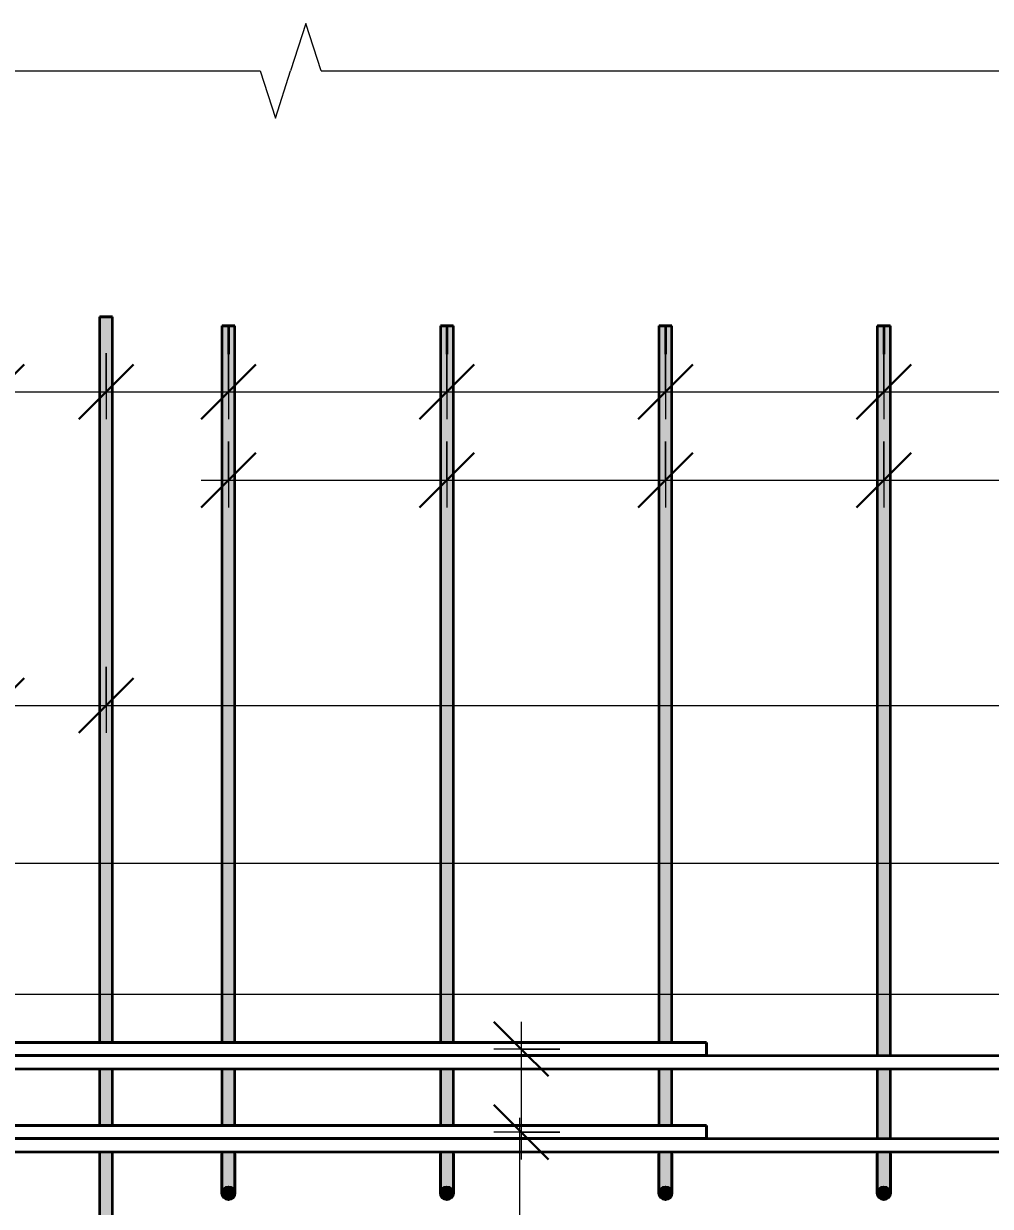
# Model space of a CAD drawing. Header units: millimetres. Extents: x -2461 to 50011, y -6221 to 38236.
# Drawn here: x 47312 to 48197, y 2726 to 3808 of the extents above; entities that cross this region are included whole.
import ezdxf

# ---------------------------------------------------------------- set-up
doc = ezdxf.new("R2010")
doc.units = ezdxf.units.MM
for name, color, linetype, lineweight in [('AA_Dim', 7, 'Continuous', 9), ('AA_Dim-25', 7, 'Continuous', 9), ('AA_Oformlenie', 7, 'Continuous', 9), ('AA_Vinoska', 7, 'Continuous', 9), ('AF_Perekritie_Опалубка', 253, 'Continuous', 18), ('AF_Stena_Опалубка', 253, 'Continuous', 18), ('KR_Armatura_Tonkie', 7, 'Continuous', 20)]:
    doc.layers.add(name, color=color, linetype=linetype, lineweight=lineweight)
doc.styles.add('ISOCPEUR_11', font='isocpeur.ttf', dxfattribs={"width": 0.85, "height": 62.5})
doc.styles.add('ISOCPEUR_12', font='isocpeur.ttf', dxfattribs={"width": 0.8, "height": 62.5})
doc.dimstyles.new('10_Раскладка_арматуры_с_засечками_1', dxfattribs={"dimscale": 304.8, "dimtxt": 0.18, "dimasz": 0.164042, "dimexe": 0.082021, "dimexo": 0, "dimgap": 0, "dimtad": 1, "dimdec": 3, "dimrnd": 0.001, "dimdsep": 46, "dimtxsty": 'ISOCPEUR_12', "dimblk1": 'OBLIQUE', "dimblk2": 'OBLIQUE', "dimsah": 1, "dimcen": 0.09, "dimdle": 0.082021, "dimazin": 0, "dimtfac": 1, "dimtdec": 4, "dimtix": 1, "dimtmove": 0, "dimatfit": 3, "dimfxl": 1, "dimtvp": 1, "dimtolj": 1, "dimtzin": 0, "dimlwd": 18, "dimlwe": 18, "dimarcsym": 2})
doc.dimstyles.new('10_Раскладка_арматуры_с_засечками_3', dxfattribs={"dimscale": 304.8, "dimtxt": 0.18, "dimasz": 0.164042, "dimexe": 0.082021, "dimexo": 0, "dimgap": 0, "dimtad": 1, "dimdec": 3, "dimrnd": 0.001, "dimdsep": 46, "dimtxsty": 'ISOCPEUR_11', "dimblk1": 'OBLIQUE', "dimblk2": 'OBLIQUE', "dimsah": 1, "dimcen": 0.09, "dimdle": 0.082021, "dimazin": 0, "dimtfac": 1, "dimtdec": 4, "dimtix": 1, "dimtmove": 0, "dimatfit": 3, "dimfxl": 1, "dimtvp": 1, "dimtolj": 1, "dimtzin": 0, "dimlwd": 18, "dimlwe": 18, "dimarcsym": 2})
doc.dimstyles.new('10_Раскладка_арматуры_с_засечками_4', dxfattribs={"dimscale": 304.8, "dimtxt": 0.18, "dimasz": 0.164042, "dimexe": 0.082021, "dimexo": 0, "dimgap": 0, "dimtad": 1, "dimdec": 3, "dimrnd": 0.001, "dimdsep": 46, "dimtxsty": 'ISOCPEUR_11', "dimblk1": 'OBLIQUE', "dimblk2": 'OBLIQUE', "dimsah": 1, "dimcen": 0.09, "dimdle": 0.082021, "dimazin": 0, "dimtfac": 1, "dimtdec": 4, "dimtix": 1, "dimtmove": 2, "dimatfit": 3, "dimfxl": 1, "dimtvp": 1, "dimtolj": 1, "dimtzin": 0, "dimlwd": 18, "dimlwe": 18, "dimarcsym": 2})

# ---------------------------------------------------------------- blocks, each defined once
blk = doc.blocks.new('350_Стержень П торец СК-СГ _НесАрм_РабПлоск_ - 350_Стержень П торец СК-СГ _НесАрм_РабПлоск_-4141135-Схема обрамления отверстия 1500х1050 _h_')
at = {"layer": 'KR_Armatura_Tonkie', "lineweight": 35}
h = blk.add_hatch(color=256, dxfattribs=at)
h.paths.add_polyline_path([(-34096.6, 2774), (-34095, 2774), (-34095, 2776), (-34101, 2776), (-34100.8, 2774), (-34096.7, 2774)])
h.paths.add_polyline_path([(-34095, 2800), (-34095, 2852), (-34101, 2852), (-34100.8, 2800), (-34096.5, 2800)])
h.paths.add_polyline_path([(-34095, 2876), (-34095, 3532), (-34101, 3532), (-34100.7, 2876), (-34096.3, 2876)])
h = blk.add_hatch(color=256, dxfattribs=at)
h.paths.add_polyline_path([(-34089.2, 2774), (-34089, 2774), (-34089.2, 2776), (-34095, 2776), (-34095, 2774), (-34089.8, 2774)])
h.paths.add_polyline_path([(-34095, 2800), (-34089, 2800), (-34089.2, 2852), (-34095, 2852), (-34095, 2801.2)])
h.paths.add_polyline_path([(-34095, 2876), (-34089, 2876), (-34089.2, 3532), (-34095, 3532), (-34095, 2917.8)])
for points in [[(-34100.9, 2738.5), (-34100.4, 2740.5), (-34099.8, 2741.5), (-34098.4, 2742.9), (-34098, 2743.2), (-34096.1, 2743.9), (-34095, 2744), (-34095, 2774), (-34101, 2774), (-34100.9, 2749.7), (-34100.9, 2744.3), (-34100.8, 2741.6), (-34101, 2739.1)], [(-34089, 2738), (-34089.1, 2743.2), (-34089, 2743.9), (-34089.1, 2757.5), (-34089.6, 2766.2), (-34089.2, 2774), (-34095, 2774), (-34095, 2744), (-34093.4, 2743.8), (-34091.6, 2742.9), (-34090.2, 2741.5), (-34089.6, 2740.4), (-34089.2, 2739.6), (-34089, 2738.1)], [(-34095, 2732), (-34093.4, 2732.2), (-34092, 2732.8), (-34090.8, 2733.8), (-34089.8, 2735), (-34089.2, 2736.4), (-34089, 2738), (-34089.2, 2739.6), (-34089.8, 2741), (-34091.6, 2742.9), (-34092, 2743.2), (-34093.4, 2743.8), (-34095, 2744), (-34096.7, 2743.7), (-34098.4, 2742.9), (-34099.2, 2742.2), (-34100.2, 2741), (-34100.8, 2739.6), (-34101, 2738), (-34100.8, 2736.4), (-34100.2, 2735), (-34099.2, 2733.8), (-34098, 2732.8), (-34096.6, 2732.2)], [(-34100.9, 2740.6), (-34100.9, 2743.9), (-34101, 2742.8), (-34100.9, 2741)]]:
    blk.add_hatch(color=256, dxfattribs=at).paths.add_polyline_path(points)
h = blk.add_hatch(color=256, dxfattribs=at)
h.paths.add_polyline_path([(-34089.2, 2740.4), (-34089.1, 2742.3), (-34089.2, 2740.9)])
h.paths.add_polyline_path([(-34089.3, 2760.4), (-34089.2, 2772), (-34089.6, 2765.7), (-34089.6, 2764.1), (-34089.4, 2760.9)])
at = {"layer": 'AA_Oformlenie'}
for start, end in [(90, 270), (270, 90)]:
    blk.add_arc((-34095, 2738), 6, start, end, dxfattribs=at)
at = {"layer": 'KR_Armatura_Tonkie', "lineweight": 35}
for p, q in [((-34101, 3532), (-34101, 2876)), ((-34101, 3532), (-34095, 3532)), ((-34095, 3532), (-34100.8, 3532)), ((-34095, 3532), (-34100.8, 3532)), ((-34100.8, 3532), (-34095, 3532)), ((-34095, 3532), (-34089, 3532)), ((-34089.2, 3532), (-34095, 3532)), ((-34095, 3532), (-34089.2, 3532)), ((-34089.2, 3532), (-34095, 3532)), ((-34095, 3532), (-34095, 3506)), ((-34095, 3532), (-34095, 3506)), ((-34089, 2876), (-34089, 3532)), ((-34101, 2852), (-34101, 2800)), ((-34089, 2800), (-34089, 2852)), ((-34101, 2776), (-34101, 2774)), ((-34089, 2774), (-34089, 2776))]:
    blk.add_line(p, q, dxfattribs=at)
at = {"layer": 'KR_Armatura_Tonkie', "lineweight": 35, "flags": 128}
for points in [[(-34101, 2774), (-34101, 2762.3), (-34101, 2751.8), (-34101, 2743.8), (-34101, 2739.1), (-34101, 2738)], [(-34101, 2738), (-34101, 2740), (-34101, 2745.6), (-34101, 2754.4), (-34101, 2765.3), (-34101, 2774)], [(-34089, 2738), (-34089, 2740), (-34089, 2745.6), (-34089, 2754.4), (-34089, 2765.3), (-34089, 2774)], [(-34089, 2774), (-34089, 2762.3), (-34089, 2751.8), (-34089, 2743.8), (-34089, 2739.1), (-34089, 2738)]]:
    blk.add_lwpolyline(points, dxfattribs=at)
at = {"layer": 'KR_Armatura_Tonkie', "lineweight": 35}
blk.add_circle((-34095, 2738), 6, dxfattribs=at)
blk = doc.blocks.new('350_Стержень верт с удлинением концов _НесАрм_РабПлоск_ - 350_Стержень верт с удлинением концов _НесАрм_РабПлоск_-V30-Схема обрамления отверстия 1500х1050 _h_')
at = {"layer": 'KR_Armatura_Tonkie', "lineweight": 35}
h = blk.add_hatch(color=256, dxfattribs=at)
h.paths.add_polyline_path([(-34207, 1170), (-34201, 1170), (-34201.2, 1514), (-34213, 1514), (-34212.8, 1170), (-34208.6, 1170)])
h.paths.add_polyline_path([(-34205.7, 1538), (-34201, 1538), (-34201.2, 1602), (-34213, 1602), (-34212.8, 1538), (-34207, 1538)])
h.paths.add_polyline_path([(-34205.7, 1626), (-34201, 1626), (-34201.2, 1714), (-34213, 1714), (-34212.8, 1626), (-34207, 1626)])
h.paths.add_polyline_path([(-34206.4, 1726), (-34201, 1726), (-34201.2, 1814), (-34213, 1814), (-34212.8, 1726), (-34207, 1726)])
h.paths.add_polyline_path([(-34206.4, 1826), (-34201, 1826), (-34201.2, 2014), (-34213, 2014), (-34212.8, 1826), (-34207, 1826)])
h.paths.add_polyline_path([(-34206.4, 2026), (-34201, 2026), (-34201.2, 2214), (-34213, 2214), (-34212.8, 2026), (-34207, 2026)])
h.paths.add_polyline_path([(-34206.4, 2226), (-34201, 2226), (-34201.2, 2414), (-34213, 2414), (-34212.8, 2226), (-34207, 2226)])
h.paths.add_polyline_path([(-34206.4, 2426), (-34201, 2426), (-34201.2, 2614), (-34213, 2614), (-34212.8, 2426), (-34207, 2426)])
h.paths.add_polyline_path([(-34206.4, 2626), (-34201, 2626.3), (-34201.2, 2776), (-34213, 2776), (-34212.8, 2626), (-34207, 2626)])
h.paths.add_polyline_path([(-34206.5, 2800), (-34201, 2800), (-34201.2, 2852), (-34213, 2852), (-34212.8, 2800), (-34207, 2800)])
h.paths.add_polyline_path([(-34206.6, 2876), (-34201, 2876), (-34201.2, 3540), (-34213, 3540), (-34212.8, 2876), (-34207, 2876)])
for p, q in [((-34213, 3540), (-34213, 2876)), ((-34213, 3540), (-34201, 3540)), ((-34201.2, 3540), (-34212.8, 3540)), ((-34201, 2876), (-34201, 3540)), ((-34213, 2852), (-34213, 2800)), ((-34201, 2800), (-34201, 2852)), ((-34213, 2776), (-34213, 2626.3)), ((-34201, 2626.3), (-34201, 2776))]:
    blk.add_line(p, q, dxfattribs=at)
blk = doc.blocks.new('350_Стержень верт с удлинением концов _НесАрм_РабПлоск_ - 350_Стержень верт с удлинением концов _НесАрм_РабПлоск_-V31-Схема обрамления отверстия 1500х1050 _h_')
at = {"layer": 'KR_Armatura_Tonkie', "lineweight": 35}
for p, q in [((-34213, 3540), (-34213, 2876)), ((-34212.8, 3540), (-34201.2, 3540)), ((-34201.2, 3540), (-34212.8, 3540)), ((-34201, 2876), (-34201, 3540)), ((-34213, 2852), (-34213, 2800)), ((-34201, 2800), (-34201, 2852)), ((-34213, 2776), (-34213, 2626.3)), ((-34201, 2626.3), (-34201, 2776))]:
    blk.add_line(p, q, dxfattribs=at)
blk = doc.blocks.new('350_Стержень П торец СК-СГ _НесАрм_РабПлоск_ - 350_Стержень П торец СК-СГ _НесАрм_РабПлоск_-V35-Схема обрамления отверстия 1500х1050 _h_')
at = {"layer": 'KR_Armatura_Tonkie', "lineweight": 35}
h = blk.add_hatch(color=256, dxfattribs=at)
h.paths.add_polyline_path([(-33896.6, 2774), (-33895, 2774), (-33895, 2776), (-33901, 2776), (-33900.8, 2774), (-33898, 2774)])
h.paths.add_polyline_path([(-33895, 2800), (-33895, 2852), (-33901, 2852), (-33900.8, 2800), (-33896.5, 2800)])
h.paths.add_polyline_path([(-33895, 2876), (-33895, 3532), (-33901, 3532), (-33900.7, 2876), (-33896.3, 2876)])
h = blk.add_hatch(color=256, dxfattribs=at)
h.paths.add_polyline_path([(-33892, 2774), (-33889, 2774), (-33889.2, 2776), (-33895, 2776), (-33895, 2774), (-33892, 2774)])
h.paths.add_polyline_path([(-33895, 2800), (-33889, 2800), (-33889.2, 2852), (-33895, 2852), (-33895, 2801.2)])
h.paths.add_polyline_path([(-33895, 2876), (-33889, 2876), (-33889.2, 3532), (-33895, 3532), (-33895, 2917.8)])
for points in [[(-33900.9, 2738.5), (-33900.4, 2740.5), (-33899.8, 2741.5), (-33898.4, 2742.9), (-33898, 2743.2), (-33896.1, 2743.9), (-33895, 2744), (-33895, 2774), (-33901, 2774), (-33900.9, 2749.7), (-33900.9, 2744.3), (-33900.8, 2741.6), (-33901, 2739.1)], [(-33889, 2738), (-33889.1, 2743.2), (-33889, 2743.9), (-33889.1, 2757.5), (-33889.6, 2764.7), (-33889.2, 2774), (-33895, 2774), (-33895, 2744), (-33893.4, 2743.8), (-33891.6, 2742.9), (-33890.2, 2741.5), (-33889.6, 2740.4), (-33889.2, 2739.6), (-33889, 2738.1)], [(-33895, 2732), (-33893.4, 2732.2), (-33892, 2732.8), (-33890.8, 2733.8), (-33889.8, 2735), (-33889.2, 2736.4), (-33889, 2738), (-33889.2, 2739.6), (-33889.8, 2741), (-33891.6, 2742.9), (-33892, 2743.2), (-33893.4, 2743.8), (-33895, 2744), (-33896.6, 2743.8), (-33898.4, 2742.9), (-33899.2, 2742.2), (-33900.2, 2741), (-33900.8, 2739.6), (-33901, 2738), (-33900.8, 2736.4), (-33900.2, 2735), (-33899.2, 2733.8), (-33898, 2732.8), (-33896.6, 2732.2)], [(-33900.9, 2740.6), (-33900.9, 2743.9), (-33901, 2742.8), (-33900.9, 2741)]]:
    blk.add_hatch(color=256, dxfattribs=at).paths.add_polyline_path(points)
h = blk.add_hatch(color=256, dxfattribs=at)
h.paths.add_polyline_path([(-33889.2, 2740.4), (-33889.1, 2742.3), (-33889.2, 2740.9)])
h.paths.add_polyline_path([(-33889.3, 2760.4), (-33889.2, 2772), (-33889.6, 2765.7), (-33889.6, 2764.1), (-33889.4, 2760.9)])
at = {"layer": 'AA_Oformlenie'}
for start, end in [(90, 270), (270, 90)]:
    blk.add_arc((-33895, 2738), 6, start, end, dxfattribs=at)
at = {"layer": 'KR_Armatura_Tonkie', "lineweight": 35}
for p, q in [((-33901, 3532), (-33901, 2876)), ((-33901, 3532), (-33895, 3532)), ((-33895, 3532), (-33900.8, 3532)), ((-33895, 3532), (-33900.8, 3532)), ((-33900.8, 3532), (-33895, 3532)), ((-33895, 3532), (-33889, 3532)), ((-33889.2, 3532), (-33895, 3532)), ((-33895, 3532), (-33889.2, 3532)), ((-33889.2, 3532), (-33895, 3532)), ((-33895, 3532), (-33895, 3506)), ((-33895, 3532), (-33895, 3506)), ((-33889, 2876), (-33889, 3532)), ((-33901, 2852), (-33901, 2800)), ((-33889, 2800), (-33889, 2852)), ((-33901, 2776), (-33901, 2774)), ((-33889, 2774), (-33889, 2776))]:
    blk.add_line(p, q, dxfattribs=at)
at = {"layer": 'KR_Armatura_Tonkie', "lineweight": 35, "flags": 128}
for points in [[(-33901, 2774), (-33901, 2762.3), (-33901, 2751.8), (-33901, 2743.8), (-33901, 2739.1), (-33901, 2738)], [(-33901, 2738), (-33901, 2740), (-33901, 2745.6), (-33901, 2754.4), (-33901, 2765.3), (-33901, 2774)], [(-33889, 2738), (-33889, 2740), (-33889, 2745.6), (-33889, 2754.4), (-33889, 2765.3), (-33889, 2774)], [(-33889, 2774), (-33889, 2762.3), (-33889, 2751.8), (-33889, 2743.8), (-33889, 2739.1), (-33889, 2738)]]:
    blk.add_lwpolyline(points, dxfattribs=at)
at = {"layer": 'KR_Armatura_Tonkie', "lineweight": 35}
blk.add_circle((-33895, 2738), 6, dxfattribs=at)
blk = doc.blocks.new('350_Стержень П торец СК-СГ _НесАрм_РабПлоск_ - 350_Стержень П торец СК-СГ _НесАрм_РабПлоск_-V33-Схема обрамления отверстия 1500х1050 _h_')
at = {"layer": 'KR_Armatura_Tonkie', "lineweight": 35}
h = blk.add_hatch(color=256, dxfattribs=at)
h.paths.add_polyline_path([(-32900.7, 2774), (-32895, 2774), (-32895, 2776), (-32901, 2776), (-32900.8, 2774)])
h.paths.add_polyline_path([(-32900.8, 2800), (-32895, 2800), (-32895, 2852), (-32901, 2852), (-32900.8, 2800)])
h.paths.add_polyline_path([(-32895, 2876), (-32895, 3532), (-32901, 3532), (-32900.7, 2876), (-32896.3, 2876)])
h = blk.add_hatch(color=256, dxfattribs=at)
h.paths.add_polyline_path([(-32890.8, 2774), (-32889, 2774), (-32889.2, 2776), (-32895, 2776), (-32895, 2774), (-32892, 2774)])
h.paths.add_polyline_path([(-32895, 2800), (-32889, 2800), (-32889.2, 2852), (-32895, 2852), (-32895, 2801.2)])
h.paths.add_polyline_path([(-32895, 2876), (-32889, 2876), (-32889.2, 3532), (-32895, 3532), (-32895, 2917.8)])
for points in [[(-32900.9, 2738.5), (-32900.4, 2740.5), (-32899.8, 2741.5), (-32898.4, 2742.9), (-32898, 2743.2), (-32896.1, 2743.9), (-32895, 2744), (-32895, 2774), (-32901, 2773.9), (-32900.9, 2749.7), (-32900.9, 2744.3), (-32900.7, 2742.3), (-32901, 2739.1)], [(-32889, 2738), (-32889.2, 2742.9), (-32889, 2743.9), (-32889.2, 2758.7), (-32889.6, 2766.2), (-32889.2, 2774), (-32895, 2774), (-32895, 2744), (-32893.4, 2743.8), (-32891.6, 2742.9), (-32890.2, 2741.5), (-32889.6, 2740.4), (-32889.2, 2739.6), (-32889, 2738.1)], [(-32895, 2732), (-32893.4, 2732.2), (-32892, 2732.8), (-32890.8, 2733.8), (-32889.8, 2735), (-32889.2, 2736.4), (-32889, 2738), (-32889.2, 2739.6), (-32889.9, 2741.2), (-32891.6, 2742.9), (-32892, 2743.2), (-32893.4, 2743.8), (-32895, 2744), (-32896.6, 2743.8), (-32898.4, 2742.9), (-32899.2, 2742.2), (-32900.2, 2741), (-32900.8, 2739.6), (-32901, 2738), (-32900.7, 2736.2), (-32900.2, 2735), (-32899.2, 2733.8), (-32898, 2732.8), (-32896.6, 2732.2)], [(-32900.9, 2740.6), (-32900.9, 2743.9), (-32901, 2742.8), (-32900.9, 2741)]]:
    blk.add_hatch(color=256, dxfattribs=at).paths.add_polyline_path(points)
h = blk.add_hatch(color=256, dxfattribs=at)
h.paths.add_polyline_path([(-32889.2, 2740.4), (-32889.1, 2742.3), (-32889.2, 2740.9)])
h.paths.add_polyline_path([(-32889.3, 2760.4), (-32889.2, 2772), (-32889.6, 2765.7), (-32889.6, 2764.1), (-32889.4, 2760.9)])
at = {"layer": 'AA_Oformlenie'}
for start, end in [(90, 270), (270, 90)]:
    blk.add_arc((-32895, 2738), 6, start, end, dxfattribs=at)
at = {"layer": 'KR_Armatura_Tonkie', "lineweight": 35}
for p, q in [((-32901, 3532), (-32901, 2876)), ((-32901, 3532), (-32895, 3532)), ((-32895, 3532), (-32900.8, 3532)), ((-32895, 3532), (-32900.8, 3532)), ((-32900.8, 3532), (-32895, 3532)), ((-32895, 3532), (-32889, 3532)), ((-32889.2, 3532), (-32895, 3532)), ((-32895, 3532), (-32889.2, 3532)), ((-32889.2, 3532), (-32895, 3532)), ((-32895, 3532), (-32895, 3506)), ((-32895, 3532), (-32895, 3506)), ((-32889, 2876), (-32889, 3532)), ((-32901, 2852), (-32901, 2800)), ((-32889, 2800), (-32889, 2852)), ((-32901, 2776), (-32901, 2774)), ((-32889, 2774), (-32889, 2776))]:
    blk.add_line(p, q, dxfattribs=at)
at = {"layer": 'KR_Armatura_Tonkie', "lineweight": 35, "flags": 128}
for points in [[(-32901, 2774), (-32901, 2762.3), (-32901, 2751.8), (-32901, 2743.8), (-32901, 2739.1), (-32901, 2738)], [(-32901, 2738), (-32901, 2740), (-32901, 2745.6), (-32901, 2754.4), (-32901, 2765.3), (-32901, 2774)], [(-32889, 2738), (-32889, 2740), (-32889, 2745.6), (-32889, 2754.4), (-32889, 2765.3), (-32889, 2774)], [(-32889, 2774), (-32889, 2762.3), (-32889, 2751.8), (-32889, 2743.8), (-32889, 2739.1), (-32889, 2738)]]:
    blk.add_lwpolyline(points, dxfattribs=at)
at = {"layer": 'KR_Armatura_Tonkie', "lineweight": 35}
blk.add_circle((-32895, 2738), 6, dxfattribs=at)
blk = doc.blocks.new('350_Стержень П торец СК-СГ _НесАрм_РабПлоск_ - 350_Стержень П торец СК-СГ _НесАрм_РабПлоск_-V36-Схема обрамления отверстия 1500х1050 _h_')
at = {"layer": 'KR_Armatura_Tonkie', "lineweight": 35}
h = blk.add_hatch(color=256, dxfattribs=at)
h.paths.add_polyline_path([(-33496.6, 2774), (-33495, 2774), (-33495, 2776), (-33501, 2776), (-33500.8, 2774), (-33498, 2774)])
h.paths.add_polyline_path([(-33501, 2788), (-33495, 2788), (-33495, 2852), (-33501, 2852), (-33501, 2801.2)])
h.paths.add_polyline_path([(-33495, 2864), (-33495, 3532), (-33501, 3532), (-33500.7, 2864), (-33496.4, 2864)])
h = blk.add_hatch(color=256, dxfattribs=at)
h.paths.add_polyline_path([(-33489, 2774), (-33489.2, 2776), (-33495, 2776), (-33495, 2774), (-33489.2, 2774)])
h.paths.add_polyline_path([(-33489.2, 2788), (-33489, 2788), (-33489.2, 2852), (-33495, 2852), (-33495, 2788), (-33489.8, 2788)])
h.paths.add_polyline_path([(-33493.6, 2864), (-33489, 2864), (-33489.2, 3532), (-33495, 3532), (-33495, 2864)])
for points in [[(-33500.9, 2738.5), (-33500.4, 2740.5), (-33499.8, 2741.5), (-33498.4, 2742.9), (-33498, 2743.2), (-33496.1, 2743.9), (-33495, 2744), (-33495, 2774), (-33501, 2774), (-33500.9, 2749.7), (-33500.9, 2744.3), (-33500.8, 2741.6), (-33501, 2739.1)], [(-33489, 2738), (-33489.1, 2743.2), (-33489, 2743.9), (-33489.1, 2757.5), (-33489.6, 2766.2), (-33489.2, 2774), (-33495, 2774), (-33495, 2744), (-33493.3, 2743.7), (-33491.6, 2742.9), (-33490.2, 2741.5), (-33489.6, 2740.4), (-33489.2, 2739.6), (-33489, 2738.1)], [(-33495, 2732), (-33493.3, 2732.3), (-33492, 2732.8), (-33490.8, 2733.8), (-33489.8, 2735), (-33489.2, 2736.4), (-33489, 2738), (-33489.2, 2739.6), (-33489.8, 2741), (-33491.6, 2742.9), (-33492, 2743.2), (-33493.4, 2743.8), (-33495, 2744), (-33496.6, 2743.8), (-33498.4, 2742.9), (-33499.2, 2742.2), (-33500.2, 2741), (-33500.8, 2739.6), (-33501, 2738), (-33500.8, 2736.4), (-33500.2, 2735), (-33499.2, 2733.8), (-33498, 2732.8), (-33496.6, 2732.2)], [(-33500.9, 2740.6), (-33500.9, 2743.9), (-33501, 2742.8), (-33500.9, 2741)]]:
    blk.add_hatch(color=256, dxfattribs=at).paths.add_polyline_path(points)
h = blk.add_hatch(color=256, dxfattribs=at)
h.paths.add_polyline_path([(-33489.2, 2740.4), (-33489.1, 2742.3), (-33489.2, 2740.9)])
h.paths.add_polyline_path([(-33489.3, 2760.4), (-33489.2, 2772), (-33489.6, 2765.7), (-33489.6, 2764.1), (-33489.4, 2760.9)])
at = {"layer": 'AA_Oformlenie'}
for start, end in [(90, 270), (270, 90)]:
    blk.add_arc((-33495, 2738), 6, start, end, dxfattribs=at)
at = {"layer": 'KR_Armatura_Tonkie', "lineweight": 35}
for p, q in [((-33501, 3532), (-33501, 2864)), ((-33501, 3532), (-33495, 3532)), ((-33495, 3532), (-33500.8, 3532)), ((-33495, 3532), (-33500.8, 3532)), ((-33500.8, 3532), (-33495, 3532)), ((-33495, 3532), (-33489, 3532)), ((-33489.2, 3532), (-33495, 3532)), ((-33495, 3532), (-33489.2, 3532)), ((-33489.2, 3532), (-33495, 3532)), ((-33495, 3532), (-33495, 3506)), ((-33495, 3532), (-33495, 3506)), ((-33489, 2864), (-33489, 3532)), ((-33501, 2852), (-33501, 2788)), ((-33489, 2788), (-33489, 2852)), ((-33501, 2776), (-33501, 2774)), ((-33489, 2774), (-33489, 2776))]:
    blk.add_line(p, q, dxfattribs=at)
at = {"layer": 'KR_Armatura_Tonkie', "lineweight": 35, "flags": 128}
for points in [[(-33501, 2774), (-33501, 2762.3), (-33501, 2751.8), (-33501, 2743.8), (-33501, 2739.1), (-33501, 2738)], [(-33501, 2738), (-33501, 2740), (-33501, 2745.6), (-33501, 2754.4), (-33501, 2765.3), (-33501, 2774)], [(-33489, 2738), (-33489, 2740), (-33489, 2745.6), (-33489, 2754.4), (-33489, 2765.3), (-33489, 2774)], [(-33489, 2774), (-33489, 2762.3), (-33489, 2751.8), (-33489, 2743.8), (-33489, 2739.1), (-33489, 2738)]]:
    blk.add_lwpolyline(points, dxfattribs=at)
at = {"layer": 'KR_Armatura_Tonkie', "lineweight": 35}
blk.add_circle((-33495, 2738), 6, dxfattribs=at)
blk = doc.blocks.new('011_Прямоугольник обрыва _ЭлУзла_ - 011_Прямоугольник обрыва _ЭлУзла_-4156951-Схема обрамления отверстия 1500х1050 _h_')
at = {"layer": 'AA_Oformlenie'}
for p, q in [((-34677.7, 3765.2), (-34065.8, 3765.2)), ((-34010.1, 3765.2), (-32786.9, 3765.2))]:
    blk.add_line(p, q, dxfattribs=at)
blk = doc.blocks.new('DIMBLOCK174-Схема обрамления отверстия 1500х1050 _h_')
at = {"layer": 'AA_Dim-25', "lineweight": 18}
for p, q in [((47287.6, 3506.9), (47287.6, 3446.5)), ((47287.6, 3471.5), (47287.6, 3506.9)), ((47387.6, 3506.9), (47387.6, 3446.5)), ((47387.6, 3471.5), (47387.6, 3506.9)), ((47262.6, 3471.5), (47387.6, 3471.5))]:
    blk.add_line(p, q, dxfattribs=at)
at = {"layer": 'AA_Dim-25', "lineweight": 30}
for p, q in [((47287.6, 3471.5), (47312.6, 3496.5)), ((47387.6, 3471.5), (47412.6, 3496.5)), ((47287.6, 3471.5), (47262.6, 3446.5)), ((47387.6, 3471.5), (47362.6, 3446.5))]:
    blk.add_line(p, q, dxfattribs=at)
blk = doc.blocks.new('_Oblique')
at = {"color": 0, "linetype": 'ByBlock', "lineweight": -2}
blk.add_line((-0.5, -0.5), (0.5, 0.5), dxfattribs=at)
blk = doc.blocks.new('DIMBLOCK175-Схема обрамления отверстия 1500х1050 _h_')
at = {"layer": 'AA_Dim-25', "lineweight": 18}
for p, q in [((47387.6, 3506.9), (47387.6, 3446.5)), ((47387.6, 3471.5), (47387.6, 3506.9)), ((47499.6, 3506.9), (47499.6, 3446.5)), ((47499.6, 3471.5), (47499.6, 3506.9)), ((47387.6, 3471.5), (47499.6, 3471.5))]:
    blk.add_line(p, q, dxfattribs=at)
at = {"layer": 'AA_Dim-25', "lineweight": 30}
for p, q in [((47387.6, 3471.5), (47412.6, 3496.5)), ((47499.6, 3471.5), (47524.6, 3496.5)), ((47387.6, 3471.5), (47362.6, 3446.5)), ((47499.6, 3471.5), (47474.6, 3446.5))]:
    blk.add_line(p, q, dxfattribs=at)
blk = doc.blocks.new('DIMBLOCK176-Схема обрамления отверстия 1500х1050 _h_')
at = {"layer": 'AA_Dim-25', "lineweight": 18}
for p, q in [((47499.6, 3506.9), (47499.6, 3446.5)), ((47499.6, 3471.5), (47499.6, 3506.9)), ((47699.6, 3506.9), (47699.6, 3446.5)), ((47699.6, 3471.5), (47699.6, 3506.9)), ((47499.6, 3471.5), (47699.6, 3471.5))]:
    blk.add_line(p, q, dxfattribs=at)
at = {"layer": 'AA_Dim-25', "lineweight": 30}
for p, q in [((47499.6, 3471.5), (47524.6, 3496.5)), ((47699.6, 3471.5), (47724.6, 3496.5)), ((47499.6, 3471.5), (47474.6, 3446.5)), ((47699.6, 3471.5), (47674.6, 3446.5))]:
    blk.add_line(p, q, dxfattribs=at)
blk = doc.blocks.new('DIMBLOCK177-Схема обрамления отверстия 1500х1050 _h_')
at = {"layer": 'AA_Dim-25', "lineweight": 18}
for p, q in [((47699.6, 3506.9), (47699.6, 3446.5)), ((47699.6, 3471.5), (47699.6, 3506.9)), ((47899.6, 3506.9), (47899.6, 3446.5)), ((47899.6, 3471.5), (47899.6, 3506.9)), ((47699.6, 3471.5), (47899.6, 3471.5))]:
    blk.add_line(p, q, dxfattribs=at)
at = {"layer": 'AA_Dim-25', "lineweight": 30}
for p, q in [((47699.6, 3471.5), (47724.6, 3496.5)), ((47899.6, 3471.5), (47924.6, 3496.5)), ((47699.6, 3471.5), (47674.6, 3446.5)), ((47899.6, 3471.5), (47874.6, 3446.5))]:
    blk.add_line(p, q, dxfattribs=at)
blk = doc.blocks.new('DIMBLOCK178-Схема обрамления отверстия 1500х1050 _h_')
at = {"layer": 'AA_Dim-25', "lineweight": 18}
for p, q in [((47899.6, 3506.9), (47899.6, 3446.5)), ((47899.6, 3471.5), (47899.6, 3506.9)), ((48099.6, 3506.9), (48099.6, 3446.5)), ((48099.6, 3471.5), (48099.6, 3506.9)), ((47899.6, 3471.5), (48099.6, 3471.5))]:
    blk.add_line(p, q, dxfattribs=at)
at = {"layer": 'AA_Dim-25', "lineweight": 30}
for p, q in [((47899.6, 3471.5), (47924.6, 3496.5)), ((48099.6, 3471.5), (48124.6, 3496.5)), ((47899.6, 3471.5), (47874.6, 3446.5)), ((48099.6, 3471.5), (48074.6, 3446.5))]:
    blk.add_line(p, q, dxfattribs=at)
blk = doc.blocks.new('DIMBLOCK179-Схема обрамления отверстия 1500х1050 _h_')
at = {"layer": 'AA_Dim-25', "lineweight": 18}
for p, q in [((48099.6, 3506.9), (48099.6, 3446.5)), ((48099.6, 3471.5), (48099.6, 3506.9)), ((48299.6, 3506.9), (48299.6, 3446.5)), ((48299.6, 3471.5), (48299.6, 3506.9)), ((48099.6, 3471.5), (48299.6, 3471.5))]:
    blk.add_line(p, q, dxfattribs=at)
at = {"layer": 'AA_Dim-25', "lineweight": 30}
for p, q in [((48099.6, 3471.5), (48124.6, 3496.5)), ((48299.6, 3471.5), (48324.6, 3496.5)), ((48099.6, 3471.5), (48074.6, 3446.5)), ((48299.6, 3471.5), (48274.6, 3446.5))]:
    blk.add_line(p, q, dxfattribs=at)
blk = doc.blocks.new('DIMBLOCK198-Схема обрамления отверстия 1500х1050 _h_')
at = {"layer": 'AA_Dim-25', "lineweight": 18}
for p, q in [((47287.6, 3219.7), (47287.6, 3159.3)), ((47287.6, 3184.3), (47287.6, 3219.7)), ((47387.6, 3219.7), (47387.6, 3159.3)), ((47387.6, 3184.3), (47387.6, 3219.7)), ((47262.6, 3184.3), (47387.6, 3184.3))]:
    blk.add_line(p, q, dxfattribs=at)
at = {"layer": 'AA_Dim-25', "lineweight": 30}
for p, q in [((47287.6, 3184.3), (47312.6, 3209.3)), ((47387.6, 3184.3), (47412.6, 3209.3)), ((47287.6, 3184.3), (47262.6, 3159.3)), ((47387.6, 3184.3), (47362.6, 3159.3))]:
    blk.add_line(p, q, dxfattribs=at)
blk = doc.blocks.new('DIMBLOCK199-Схема обрамления отверстия 1500х1050 _h_')
at = {"layer": 'AA_Dim-25', "lineweight": 18}
for p, q in [((47387.6, 3219.7), (47387.6, 3159.3)), ((47387.6, 3184.3), (47387.6, 3219.7)), ((49011.6, 3219.7), (49011.6, 3159.3)), ((49011.6, 3184.3), (49011.6, 3219.7)), ((47387.6, 3184.3), (49011.6, 3184.3))]:
    blk.add_line(p, q, dxfattribs=at)
at = {"layer": 'AA_Dim-25', "lineweight": 30}
for p, q in [((47387.6, 3184.3), (47412.6, 3209.3)), ((49011.6, 3184.3), (49036.6, 3209.3)), ((47387.6, 3184.3), (47362.6, 3159.3)), ((49011.6, 3184.3), (48986.6, 3159.3))]:
    blk.add_line(p, q, dxfattribs=at)
blk = doc.blocks.new('DIMBLOCK206-Схема обрамления отверстия 1500х1050 _h_')
at = {"layer": 'AA_Dim-25', "lineweight": 30}
for p, q in [((47767.6, 2870), (47742.6, 2895)), ((47767.6, 2870), (47792.6, 2845)), ((47767.6, 2794), (47742.6, 2819)), ((47767.6, 2794), (47792.6, 2769))]:
    blk.add_line(p, q, dxfattribs=at)
at = {"layer": 'AA_Dim-25', "lineweight": 18}
for p, q in [((47767.6, 2895), (47767.6, 2769)), ((47802.9, 2870), (47742.6, 2870)), ((47767.6, 2870), (47802.9, 2870)), ((47802.9, 2794), (47742.6, 2794)), ((47767.6, 2794), (47802.9, 2794))]:
    blk.add_line(p, q, dxfattribs=at)
blk = doc.blocks.new('DIMBLOCK218-Схема обрамления отверстия 1500х1050 _h_')
at = {"layer": 'AA_Dim-25', "lineweight": 18}
for p, q in [((47499.6, 3426.1), (47499.6, 3365.7)), ((47499.6, 3390.7), (47499.6, 3426.1)), ((47699.6, 3426.1), (47699.6, 3365.7)), ((47699.6, 3390.7), (47699.6, 3426.1)), ((47474.6, 3390.7), (47699.6, 3390.7))]:
    blk.add_line(p, q, dxfattribs=at)
at = {"layer": 'AA_Dim-25', "lineweight": 30}
for p, q in [((47499.6, 3390.7), (47524.6, 3415.7)), ((47699.6, 3390.7), (47724.6, 3415.7)), ((47499.6, 3390.7), (47474.6, 3365.7)), ((47699.6, 3390.7), (47674.6, 3365.7))]:
    blk.add_line(p, q, dxfattribs=at)
blk = doc.blocks.new('DIMBLOCK219-Схема обрамления отверстия 1500х1050 _h_')
at = {"layer": 'AA_Dim-25', "lineweight": 18}
for p, q in [((47699.6, 3426.1), (47699.6, 3365.7)), ((47699.6, 3390.7), (47699.6, 3426.1)), ((47899.6, 3426.1), (47899.6, 3365.7)), ((47899.6, 3390.7), (47899.6, 3426.1)), ((47699.6, 3390.7), (47899.6, 3390.7))]:
    blk.add_line(p, q, dxfattribs=at)
at = {"layer": 'AA_Dim-25', "lineweight": 30}
for p, q in [((47699.6, 3390.7), (47724.6, 3415.7)), ((47899.6, 3390.7), (47924.6, 3415.7)), ((47699.6, 3390.7), (47674.6, 3365.7)), ((47899.6, 3390.7), (47874.6, 3365.7))]:
    blk.add_line(p, q, dxfattribs=at)
blk = doc.blocks.new('DIMBLOCK220-Схема обрамления отверстия 1500х1050 _h_')
at = {"layer": 'AA_Dim-25', "lineweight": 18}
for p, q in [((47899.6, 3426.1), (47899.6, 3365.7)), ((47899.6, 3390.7), (47899.6, 3426.1)), ((48099.6, 3426.1), (48099.6, 3365.7)), ((48099.6, 3390.7), (48099.6, 3426.1)), ((47899.6, 3390.7), (48099.6, 3390.7))]:
    blk.add_line(p, q, dxfattribs=at)
at = {"layer": 'AA_Dim-25', "lineweight": 30}
for p, q in [((47899.6, 3390.7), (47924.6, 3415.7)), ((48099.6, 3390.7), (48124.6, 3415.7)), ((47899.6, 3390.7), (47874.6, 3365.7)), ((48099.6, 3390.7), (48074.6, 3365.7))]:
    blk.add_line(p, q, dxfattribs=at)
blk = doc.blocks.new('DIMBLOCK221-Схема обрамления отверстия 1500х1050 _h_')
at = {"layer": 'AA_Dim-25', "lineweight": 18}
for p, q in [((48099.6, 3426.1), (48099.6, 3365.7)), ((48099.6, 3390.7), (48099.6, 3426.1)), ((48299.6, 3426.1), (48299.6, 3365.7)), ((48299.6, 3390.7), (48299.6, 3426.1)), ((48099.6, 3390.7), (48299.6, 3390.7))]:
    blk.add_line(p, q, dxfattribs=at)
at = {"layer": 'AA_Dim-25', "lineweight": 30}
for p, q in [((48099.6, 3390.7), (48124.6, 3415.7)), ((48299.6, 3390.7), (48324.6, 3415.7)), ((48099.6, 3390.7), (48074.6, 3365.7)), ((48299.6, 3390.7), (48274.6, 3365.7))]:
    blk.add_line(p, q, dxfattribs=at)

msp = doc.modelspace()

# ---------------------------------------------------------------- linework, layer by layer
at = {"layer": 'AA_Vinoska'}
for p, q in [((47570.4178, 3808.4847), (47556.3406, 3765.1596)), ((47584.495, 3765.1596), (47570.4178, 3808.4847)), ((47528.8406, 3765.1596), (47542.5906, 3721.8583)), ((47542.5906, 3721.8583), (47556.3406, 3765.1596)), ((47766.186, 2807.0064), (47766.186, 2327.8325))]:
    msp.add_line(p, q, dxfattribs=at)
at = {"layer": 'AF_Perekritie_Опалубка', "lineweight": 20}
for p, q in [((47084.619, 3040), (49314.619, 3040)), ((49314.619, 2920), (47084.619, 2920))]:
    msp.add_line(p, q, dxfattribs=at)
at = {"layer": 'AF_Stena_Опалубка', "lineweight": 20}
msp.add_line((49314.619, 2920), (47284.619, 2920), dxfattribs=at)
at = {"layer": 'KR_Armatura_Tonkie', "lineweight": 35}
for p, q in [((47937.2085, 2876), (47159.2085, 2876)), ((47159.2085, 2876), (47937.2085, 2876)), ((47937.2085, 2876), (47937.2085, 2864)), ((47937.2085, 2864), (47937.2085, 2876)), ((47114.285, 2864), (49284.285, 2864)), ((47114.285, 2864), (49284.285, 2864)), ((47937.2085, 2864), (47159.2085, 2864)), ((47159.2085, 2864), (47937.2085, 2864)), ((47324.285, 2864), (49184.285, 2864)), ((47114.285, 2852), (49284.285, 2852)), ((47114.285, 2852), (49284.285, 2852)), ((47324.285, 2852), (49184.285, 2852)), ((47937.2085, 2800), (47159.2085, 2800)), ((47159.2085, 2800), (47937.2085, 2800)), ((47937.2085, 2800), (47937.2085, 2788)), ((47937.2085, 2788), (47937.2085, 2800)), ((47114.285, 2788), (49284.285, 2788)), ((47114.285, 2788), (49284.285, 2788)), ((47937.2085, 2788), (47159.2085, 2788)), ((47159.2085, 2788), (47937.2085, 2788)), ((47324.285, 2788), (49184.285, 2788)), ((47114.285, 2776), (49284.285, 2776)), ((47114.285, 2776), (49284.285, 2776)), ((47324.285, 2776), (49184.285, 2776))]:
    msp.add_line(p, q, dxfattribs=at)

# ---------------------------------------------------------------- block references
at = {"layer": 'AA_Oformlenie'}
msp.add_blockref('011_Прямоугольник обрыва _ЭлУзла_ - 011_Прямоугольник обрыва _ЭлУзла_-4156951-Схема обрамления отверстия 1500х1050 _h_', (81594.619, 0), dxfattribs=at)
at = {"layer": 'KR_Armatura_Tonkie', "lineweight": 35}
for name, p in [('350_Стержень верт с удлинением концов _НесАрм_РабПлоск_ - 350_Стержень верт с удлинением концов _НесАрм_РабПлоск_-V30-Схема обрамления отверстия 1500х1050 _h_', (81594.619, 0)), ('350_Стержень верт с удлинением концов _НесАрм_РабПлоск_ - 350_Стержень верт с удлинением концов _НесАрм_РабПлоск_-V31-Схема обрамления отверстия 1500х1050 _h_', (81594.619, 0)), ('350_Стержень П торец СК-СГ _НесАрм_РабПлоск_ - 350_Стержень П торец СК-СГ _НесАрм_РабПлоск_-4141135-Схема обрамления отверстия 1500х1050 _h_', (81594.619, 0)), ('350_Стержень П торец СК-СГ _НесАрм_РабПлоск_ - 350_Стержень П торец СК-СГ _НесАрм_РабПлоск_-V35-Схема обрамления отверстия 1500х1050 _h_', (81594.619, 0)), ('350_Стержень П торец СК-СГ _НесАрм_РабПлоск_ - 350_Стержень П торец СК-СГ _НесАрм_РабПлоск_-V33-Схема обрамления отверстия 1500х1050 _h_', (80794.619, 0)), ('350_Стержень П торец СК-СГ _НесАрм_РабПлоск_ - 350_Стержень П торец СК-СГ _НесАрм_РабПлоск_-V36-Схема обрамления отверстия 1500х1050 _h_', (81594.619, 0))]:
    msp.add_blockref(name, p, dxfattribs=at)

# ---------------------------------------------------------------- dimensions: what is measured, and where the dimension line sits
at = {"layer": 'AA_Dim', "lineweight": 18}
for base, p1, p2, dimstyle, override, picture, middle in [((47387.619, 3471.5427), (47287.619, 3506.898), (47387.619, 3506.898), '10_Раскладка_арматуры_с_засечками_4', {"dimpost": '<>', "dimfxl": 100}, 'DIMBLOCK174-Схема обрамления отверстия 1500х1050 _h_', (47337.619, 3502.7927)), ((47499.619, 3471.5427), (47387.619, 3506.898), (47499.619, 3506.898), '10_Раскладка_арматуры_с_засечками_3', {"dimpost": '<>', "dimfxl": 112}, 'DIMBLOCK175-Схема обрамления отверстия 1500х1050 _h_', (47443.619, 3502.7927)), ((47699.619, 3471.5427), (47499.619, 3506.898), (47699.619, 3506.898), '10_Раскладка_арматуры_с_засечками_3', {"dimpost": '<>', "dimfxl": 200}, 'DIMBLOCK176-Схема обрамления отверстия 1500х1050 _h_', (47599.619, 3502.7927)), ((47899.619, 3471.5427), (47699.619, 3506.898), (47899.619, 3506.898), '10_Раскладка_арматуры_с_засечками_3', {"dimpost": '<>', "dimfxl": 200}, 'DIMBLOCK177-Схема обрамления отверстия 1500х1050 _h_', (47799.619, 3502.7927)), ((48099.619, 3471.5427), (47899.619, 3506.898), (48099.619, 3506.898), '10_Раскладка_арматуры_с_засечками_3', {"dimpost": '<>', "dimfxl": 200}, 'DIMBLOCK178-Схема обрамления отверстия 1500х1050 _h_', (47999.619, 3502.7927)), ((48299.619, 3471.5427), (48099.619, 3506.898), (48299.619, 3506.898), '10_Раскладка_арматуры_с_засечками_3', {"dimpost": '<>', "dimfxl": 200}, 'DIMBLOCK179-Схема обрамления отверстия 1500х1050 _h_', (48199.619, 3502.7927)), ((47699.619, 3390.7453), (47499.619, 3426.1007), (47699.619, 3426.1007), '10_Раскладка_арматуры_с_засечками_1', {"dimpost": '<>', "dimfxl": 200}, 'DIMBLOCK218-Схема обрамления отверстия 1500х1050 _h_', (47599.619, 3421.9953)), ((47899.619, 3390.7453), (47699.619, 3426.1007), (47899.619, 3426.1007), '10_Раскладка_арматуры_с_засечками_1', {"dimpost": '<>', "dimfxl": 200}, 'DIMBLOCK219-Схема обрамления отверстия 1500х1050 _h_', (47799.619, 3421.9953)), ((48099.619, 3390.7453), (47899.619, 3426.1007), (48099.619, 3426.1007), '10_Раскладка_арматуры_с_засечками_1', {"dimpost": '<>', "dimfxl": 200}, 'DIMBLOCK220-Схема обрамления отверстия 1500х1050 _h_', (47999.619, 3421.9953)), ((48299.619, 3390.7453), (48099.619, 3426.1007), (48299.619, 3426.1007), '10_Раскладка_арматуры_с_засечками_1', {"dimpost": '<>', "dimfxl": 200}, 'DIMBLOCK221-Схема обрамления отверстия 1500х1050 _h_', (48199.619, 3421.9953)), ((47387.619, 3184.3399), (47287.619, 3219.6952), (47387.619, 3219.6952), '10_Раскладка_арматуры_с_засечками_1', {"dimpost": '<>', "dimfxl": 100}, 'DIMBLOCK198-Схема обрамления отверстия 1500х1050 _h_', (47337.619, 3215.5899)), ((49011.619, 3184.3399), (47387.619, 3219.6952), (49011.619, 3219.6952), '10_Раскладка_арматуры_с_засечками_1', {"dimpost": '<>', "dimfxl": 1624}, 'DIMBLOCK199-Схема обрамления отверстия 1500х1050 _h_', (48199.619, 3215.5899))]:
    dim = msp.add_linear_dim(base=base, p1=p1, p2=p2, dimstyle=dimstyle, override=override, dxfattribs=at)
    dim.commit()
    dim.dimension.update_dxf_attribs({"geometry": picture, "text_midpoint": middle})
dim = msp.add_linear_dim(base=(47767.5707, 2794), p1=(47802.926, 2870), p2=(47802.926, 2794), angle=90, dimstyle='10_Раскладка_арматуры_с_засечками_1', override={"dimpost": '<>', "dimfxl": 76}, dxfattribs=at)
dim.commit()
dim.dimension.update_dxf_attribs({"geometry": 'DIMBLOCK206-Схема обрамления отверстия 1500х1050 _h_', "text_midpoint": (47736.3207, 2832)})

doc.saveas('drawing.dxf')
